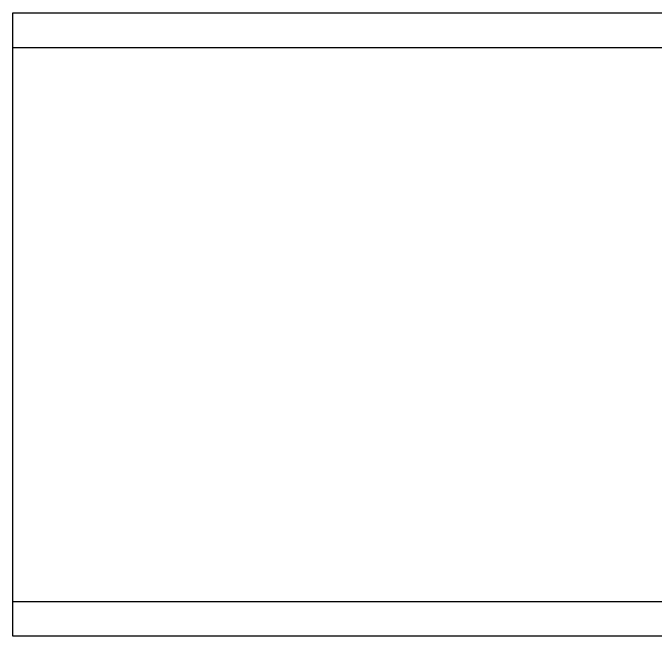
# Model space of a CAD drawing. Extents: x 552102 to 973302, y -80747 to 40012826.
# Drawn here: x 599067.6 to 599388, y 210926 to 211237.1 of the extents above; entities that cross this region are included whole.
import ezdxf

# ---------------------------------------------------------------- set-up
doc = ezdxf.new("R2010")
doc.units = 0
doc.header["$LTSCALE"] = 1000
doc.header["$MEASUREMENT"] = 0
doc.layers.add('02___PRT_ALL_AXES', color=7, linetype='Continuous')

msp = doc.modelspace()

# ---------------------------------------------------------------- linework, layer by layer
at = {"color": 2, "linetype": 'Continuous'}
for p, q in [((599067.62, 210926.02), (599067.62, 211237.06)), ((599067.62, 211237.06), (599395.94, 211237.06)), ((599067.62, 211219.78), (603214.82, 211219.78)), ((599067.62, 210943.3), (603214.82, 210943.3))]:
    msp.add_line(p, q, dxfattribs=at)
at = {"layer": '02___PRT_ALL_AXES', "color": 2, "linetype": 'Continuous'}
msp.add_line((599482.34, 210926.02), (599067.62, 210926.02), dxfattribs=at)

doc.saveas('drawing.dxf')
